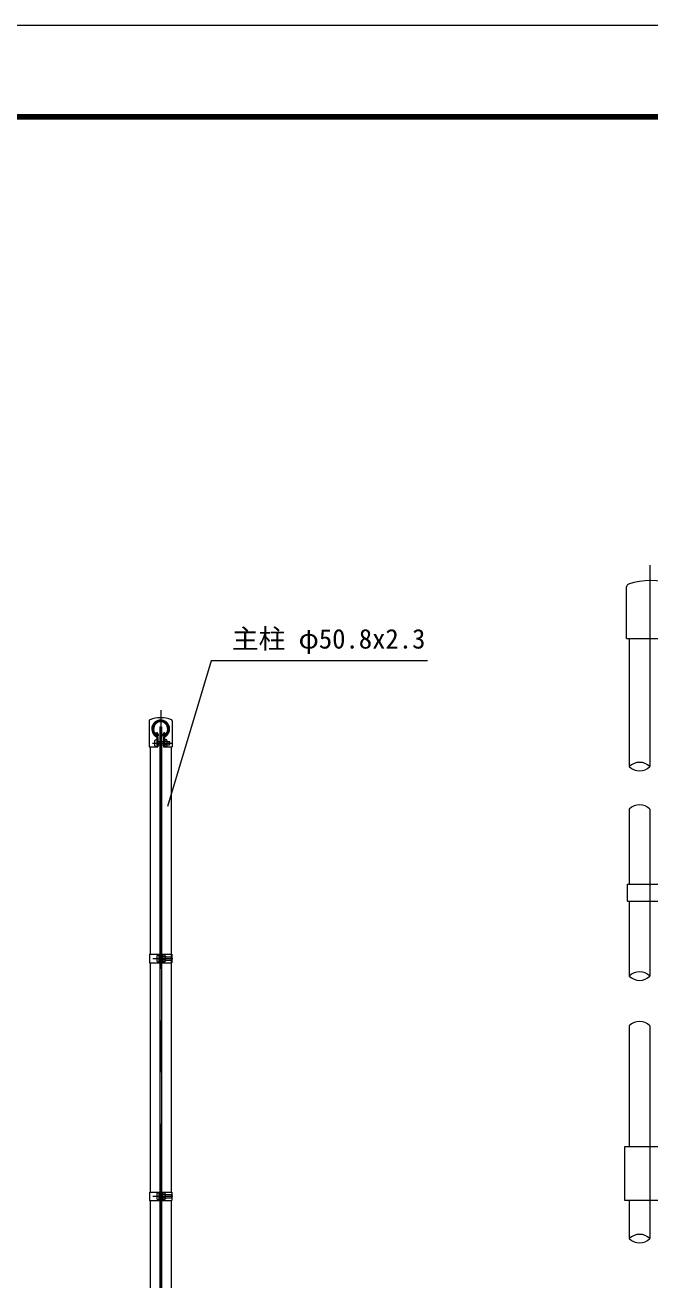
# Model space of a CAD drawing. Units: millimetres, scale not verified. Extents: x -4200 to 4200, y -2970 to 2970.
# Drawn here: x -377 to 1158, y -112 to 2970 of the extents above; entities that cross this region are included whole.
import ezdxf
from ezdxf.enums import TextEntityAlignment as Align

# ---------------------------------------------------------------- set-up
doc = ezdxf.new("R2010")
doc.units = ezdxf.units.MM
doc.header["$LTSCALE"] = 20
doc.linetypes.add('USER1', pattern=[50.8, 31.75, -6.35, 6.35, -6.35])
for name, color, linetype, lineweight in [('0-0_D-BMK', 2, 'USER1', 13), ('0-1_D-STR1', 1, 'Continuous', 18), ('0-2_D-STR-DIM', 7, 'Continuous', 9), ('0-3_0', 7, 'Continuous', 9), ('0-7_D-STR3', 3, 'Continuous', 13), ('0-8_D-STR-TXT', 7, 'Continuous', 9), ('0-E_D-TTL', 7, 'Continuous', 9)]:
    doc.layers.add(name, color=color, linetype=linetype, lineweight=lineweight)
doc.styles.add('ＭＳ ゴシック', font='')
doc.styles.get('ＭＳ ゴシック').set_extended_font_data('MS Gothic')

msp = doc.modelspace()

# ---------------------------------------------------------------- linework, layer by layer
at = {"layer": '0-0_D-BMK'}
for p, q in [((1157.9, 1643.39), (1157.9, 1148.84)), ((-43.68, 1287.41), (-43.68, -869.65)), ((-64.01, 1206.36), (-15.13, 1206.36)), ((1157.9, 1044.28), (1157.9, 634.28)), ((-62.96, 677.35), (-14.08, 677.35)), ((1157.9, 512.44), (1157.9, -10.63)), ((-62.96, 93.35), (-14.08, 93.35))]:
    msp.add_line(p, q, dxfattribs=at)
at = {"layer": '0-1_D-STR1'}
for p, q in [((1107.1, 1463.27), (1107.1, 1148.84)), ((-53.87, 1232.09), (-52.48, 1232.9)), ((-50.36, 1226.02), (-53.87, 1232.09)), ((-48.97, 1226.82), (-52.48, 1232.9)), ((-38.4, 1226.82), (-34.89, 1232.9)), ((-37.01, 1226.02), (-33.5, 1232.09)), ((-33.5, 1232.09), (-34.89, 1232.9)), ((-69.08, 1197.35), (-69.08, 687.85)), ((-18.28, 1197.35), (-18.28, 687.85)), ((1107.1, 1044.28), (1107.1, 860.27)), ((1107.1, 818.27), (1107.1, 634.28)), ((-69.08, 666.85), (-69.08, 103.85)), ((-18.28, 666.85), (-18.28, 103.85)), ((1107.1, 512.44), (1107.1, 215.27)), ((-69.08, 82.85), (-69.08, -426.65)), ((-18.28, 82.85), (-18.28, -426.65)), ((1107.1, 83.27), (1107.1, -10.63))]:
    msp.add_line(p, q, dxfattribs=at)
for centre, radius, start, end in [((-43.68, 1241.35), 19.05, 294.32478, 245.67522), ((-43.68, 1241.35), 17.45, 294.32478, 245.67522), ((-50.7, 1225.82), 2, 245.67522, 30), ((-50.7, 1225.82), 0.401, 245.67522, 30), ((-36.66, 1225.82), 2, 150, 294.32478), ((-36.66, 1225.82), 0.401, 150, 294.32478)]:
    msp.add_arc(centre, radius, start, end, dxfattribs=at)
at = {"layer": '0-2_D-STR-DIM'}
for centre, start, end in [((1132.5, 1123.28), 45.18146, 134.81854), ((1132.5, 1174.4), 225.18146, 314.81854), ((1132.5, 1018.72), 45.18146, 134.81854), ((1132.5, 608.72), 45.18146, 134.81854), ((1132.5, 659.84), 225.18146, 314.81854), ((1132.5, 486.88), 45.18146, 134.81854), ((1132.5, -36.19), 45.18146, 134.81854), ((1132.5, 14.93), 225.18146, 314.81854)]:
    msp.add_arc(centre, 36.03, start, end, dxfattribs=at)
at = {"layer": '0-3_0'}
msp.add_line((-18.28, 687.85), (-18.28, 664.58), dxfattribs=at)
at = {"layer": '0-7_D-STR3'}
for p, q in [((1100.8, 1463.27), (1100.8, 1590.66)), ((1100.8, 1463.27), (1215, 1463.27)), ((-45.93, 1246.35), (-41.43, 1246.35)), ((-45.93, 1246.35), (-45.93, -460.65)), ((-41.43, 1246.35), (-41.43, -460.65)), ((-15.13, 1261.04), (-15.13, 1197.35)), ((-57.78, 1199.86), (-57.78, 1212.86)), ((-52.98, 1220.17), (-52.98, 1197.35)), ((-50.68, 1220.17), (-50.68, 1197.35)), ((-48.98, 1211.68), (-50.68, 1211.68)), ((-48.98, 1201.04), (-48.98, 1211.68)), ((-48.98, 1210.36), (-45.93, 1210.36)), ((-48.98, 1202.36), (-45.93, 1202.36)), ((-41.43, 1210.36), (-36.68, 1210.36)), ((-41.43, 1202.36), (-36.68, 1202.36)), ((-36.68, 1220.17), (-36.68, 1197.35)), ((-34.38, 1220.17), (-34.38, 1197.35)), ((-28.88, 1214.46), (-34.38, 1214.46)), ((-28.88, 1210.41), (-34.38, 1210.41)), ((-28.88, 1202.31), (-34.38, 1202.31)), ((-27.88, 1200.44), (-27.88, 1212.4)), ((-27.88, 1210.36), (-21.98, 1210.36)), ((-27.88, 1202.36), (-21.98, 1202.36)), ((-21.98, 1202.36), (-21.98, 1210.36)), ((-48.98, 1201.04), (-50.68, 1201.04)), ((-36.68, 1197.35), (-15.13, 1197.35)), ((-28.88, 1198.26), (-34.38, 1198.26)), ((1102.9, 860.27), (1312.3, 860.27)), ((1102.9, 818.27), (1102.9, 860.27)), ((1102.9, 818.27), (1312.3, 818.27)), ((-71.38, 687.85), (-45.93, 687.85)), ((-53.03, 683.85), (-53.03, 670.85)), ((-48.23, 687.85), (-48.23, 666.85)), ((-48.23, 685.35), (-48.23, 669.35)), ((-48.23, 683.55), (-48.23, 671.15)), ((-41.43, 687.85), (-15.98, 687.85)), ((-39.13, 687.85), (-39.13, 666.85)), ((-33.63, 685.45), (-39.13, 685.45)), ((-39.13, 685.45), (-39.13, 669.25)), ((-39.13, 683.55), (-39.13, 671.15)), ((-33.63, 681.4), (-39.13, 681.4)), ((-32.63, 683.26), (-32.63, 671.31)), ((-32.63, 681.35), (-17.23, 681.35)), ((-17.23, 681.35), (-17.23, 673.35)), ((-15.98, 687.85), (-15.98, 666.85)), ((-41.43, 666.85), (-15.98, 666.85)), ((-33.63, 673.3), (-39.13, 673.3)), ((-33.63, 669.25), (-39.13, 669.25)), ((-32.63, 673.35), (-17.23, 673.35)), ((1096, 215.27), (1267.9, 215.27)), ((1096, 83.27), (1096, 215.27)), ((-71.38, 103.85), (-45.93, 103.85)), ((-53.03, 99.85), (-53.03, 86.85)), ((-48.23, 103.85), (-48.23, 82.85)), ((-48.23, 101.35), (-48.23, 85.35)), ((-48.23, 99.55), (-48.23, 87.15)), ((-41.43, 103.85), (-15.98, 103.85)), ((-39.13, 103.85), (-39.13, 82.85)), ((-33.63, 101.45), (-39.13, 101.45)), ((-39.13, 101.45), (-39.13, 85.25)), ((-39.13, 99.55), (-39.13, 87.15)), ((-33.63, 97.4), (-39.13, 97.4)), ((-32.63, 99.26), (-32.63, 87.31)), ((-32.63, 97.35), (-17.23, 97.35)), ((-17.23, 97.35), (-17.23, 89.35)), ((-15.98, 103.85), (-15.98, 82.85)), ((-41.43, 82.85), (-15.98, 82.85)), ((-33.63, 89.3), (-39.13, 89.3)), ((-33.63, 85.25), (-39.13, 85.25)), ((-32.63, 89.35), (-17.23, 89.35)), ((1317.9, 83.27), (1096, 83.27))]:
    msp.add_line(p, q, dxfattribs=at)
for points in [[(-72.23, 1261.04), (-72.23, 1197.35), (-50.68, 1197.35)], [(-71.38, 687.85), (-71.38, 666.85), (-45.93, 666.85)], [(-71.38, 103.85), (-71.38, 82.85), (-45.93, 82.85)]]:
    msp.add_lwpolyline(points, dxfattribs=at)
for centre, radius, start, end in [((1157.9, 1445.81), 160, 69.0916, 109.22051), ((1107.4, 1590.66), 6.6, 109.22051, 180), ((-68.93, 1261.04), 3.3, 109.21688, 180), ((-43.69, 1188.61), 80, 70.77586, 109.21688), ((-18.43, 1261.04), 3.3, 0, 70.77586), ((-43.68, 1241.35), 22, 298.0884, 241.9116), ((-43.68, 1241.35), 19.7, 298.0884, 241.9116), ((-54.98, 1220.17), 2, 0, 61.9116), ((-54.98, 1220.17), 4.3, 0, 61.9116), ((-32.38, 1220.17), 4.3, 118.0884, 180), ((-32.38, 1220.17), 2, 118.0884, 180), ((-30.43, 1212.43), 2.55, 307.42505, 52.57495), ((-36.58, 1206.36), 8.7, 332.26063, 27.73937), ((-30.42, 1200.28), 2.54, 307.21089, 52.78911), ((-29.48, 1206.36), 8.5, 331.92751, 28.07249), ((-35.17, 683.42), 2.54, 307.21089, 52.78911), ((-41.33, 677.35), 8.7, 332.26063, 27.73937), ((-24.73, 677.35), 8.5, 331.92751, 28.07249), ((-35.18, 671.27), 2.55, 307.42505, 52.57495), ((-35.17, 99.42), 2.54, 307.21089, 52.78911), ((-41.33, 93.35), 8.7, 332.26063, 27.73937), ((-24.73, 93.35), 8.5, 331.92751, 28.07249), ((-35.18, 87.27), 2.55, 307.42505, 52.57495)]:
    msp.add_arc(centre, radius, start, end, dxfattribs=at)
for centre, start_param, end_param in [((-52.98, 1212.86), 1.5707963, 3.1415927), ((-52.98, 1199.86), 3.1415927, 4.712389), ((-48.23, 683.85), 1.5707963, 3.1415927), ((-48.23, 670.85), 3.1415927, 4.712389), ((-48.23, 99.85), 1.5707963, 3.1415927), ((-48.23, 86.85), 3.1415927, 4.712389)]:
    msp.add_ellipse(centre, major_axis=(4.8, 0), ratio=0.3125, start_param=start_param, end_param=end_param, dxfattribs=at)
at = {"layer": '0-8_D-STR-TXT'}
msp.add_lwpolyline([(611.93, 1408.35), (80.27, 1408.35), (-27.01, 1050.73)], dxfattribs=at)
at = {"layer": '0-E_D-TTL', "color": 2, "lineweight": 18}
msp.add_lwpolyline([(-4200.01, 2970.35), (4199.99, 2970.35), (4199.99, -2969.65), (-4200.01, -2969.65)], close=True, dxfattribs=at)
at = {"layer": '0-E_D-TTL'}
for points in [[(-3930.01, 2750.35), (3929.99, 2750.35), (3929.99, -2749.65), (-3930.01, -2749.65)], [(-3927.51, 2747.85), (3927.49, 2747.85), (3927.49, -2747.15), (-3927.51, -2747.15)], [(-3925.01, 2745.35), (3924.99, 2745.35), (3924.99, -2744.65), (-3925.01, -2744.65)], [(-3922.51, 2742.85), (3922.49, 2742.85), (3922.49, -2742.15), (-3922.51, -2742.15)], [(-3920.01, 2740.35), (3919.99, 2740.35), (3919.99, -2739.65), (-3920.01, -2739.65)]]:
    msp.add_lwpolyline(points, close=True, dxfattribs=at)

# ---------------------------------------------------------------- texts
at = {"layer": '0-8_D-STR-TXT', "style": 'ＭＳ ゴシック'}
msp.add_text('主柱 φ50.8x2.3', height=48.09, dxfattribs=at).set_placement((131.19, 1424.36), align=Align.BOTTOM_LEFT)

doc.saveas('drawing.dxf')
